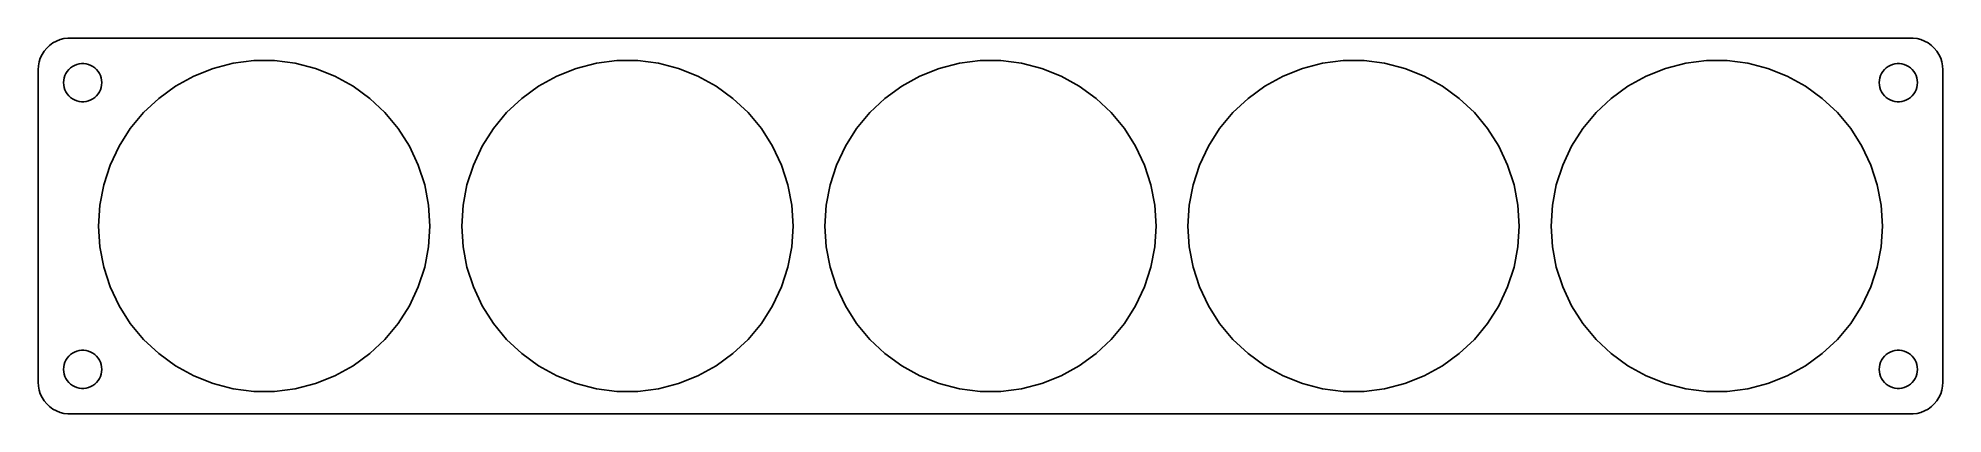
# Model space of a CAD drawing. Header units: metres. Extents: x -150 to 150, y -29 to 29.
import ezdxf

# ---------------------------------------------------------------- set-up
doc = ezdxf.new("R2010")
doc.units = ezdxf.units.M

msp = doc.modelspace()

# ---------------------------------------------------------------- linework, layer by layer
for p, q in [((-148.545, 27.4389), (-148.882, 26.9088)), ((-148.145, 27.9227), (-148.545, 27.4389)), ((-147.687, 28.3526), (-148.145, 27.9227)), ((-147.179, 28.7216), (-147.687, 28.3526)), ((-146.629, 29.0241), (-147.179, 28.7216)), ((-146.045, 29.2553), (-146.629, 29.0241)), ((-145.437, 29.4114), (-146.045, 29.2553)), ((-144.814, 29.4901), (-145.437, 29.4114)), ((144.814, 29.4901), (-144.814, 29.4901)), ((145.437, 29.4114), (144.814, 29.4901)), ((146.045, 29.2553), (145.437, 29.4114)), ((146.629, 29.0241), (146.045, 29.2553)), ((147.179, 28.7216), (146.629, 29.0241)), ((147.687, 28.3526), (147.179, 28.7216)), ((148.145, 27.9227), (147.687, 28.3526)), ((148.545, 27.4389), (148.145, 27.9227)), ((148.882, 26.9088), (148.545, 27.4389)), ((-149.461, 25.1267), (-149.5, 24.5)), ((-149.5, 24.5), (-149.5, -24.5)), ((-149.343, 25.7434), (-149.461, 25.1267)), ((-149.149, 26.3406), (-149.343, 25.7434)), ((-148.882, 26.9088), (-149.149, 26.3406)), ((-145.289, 23.6044), (-145.129, 23.9453)), ((-145.129, 23.9453), (-144.927, 24.2634)), ((-144.927, 24.2634), (-144.687, 24.5536)), ((-144.687, 24.5536), (-144.412, 24.8115)), ((-144.412, 24.8115), (-144.107, 25.033)), ((-144.107, 25.033), (-143.777, 25.2145)), ((-143.777, 25.2145), (-143.427, 25.3532)), ((-143.427, 25.3532), (-143.062, 25.4469)), ((-143.062, 25.4469), (-142.688, 25.4941)), ((-142.688, 25.4941), (-142.312, 25.4941)), ((-142.312, 25.4941), (-141.938, 25.4469)), ((-141.938, 25.4469), (-141.573, 25.3532)), ((-141.573, 25.3532), (-141.223, 25.2145)), ((-141.223, 25.2145), (-140.893, 25.033)), ((-140.893, 25.033), (-140.588, 24.8115)), ((-140.588, 24.8115), (-140.313, 24.5536)), ((-140.313, 24.5536), (-140.073, 24.2634)), ((-140.073, 24.2634), (-139.871, 23.9453)), ((-139.871, 23.9453), (-139.711, 23.6044)), ((-125.07, 23.5255), (-122.034, 24.7275)), ((-122.034, 24.7275), (-118.872, 25.5395)), ((-118.872, 25.5395), (-115.633, 25.9487)), ((-115.633, 25.9487), (-112.367, 25.9487)), ((-112.367, 25.9487), (-109.128, 25.5395)), ((-109.128, 25.5395), (-105.966, 24.7275)), ((-105.966, 24.7275), (-102.93, 23.5255)), ((-68.0703, 23.5255), (-65.0344, 24.7275)), ((-65.0344, 24.7275), (-61.8719, 25.5395)), ((-61.8719, 25.5395), (-58.6326, 25.9487)), ((-58.6326, 25.9487), (-55.3674, 25.9487)), ((-55.3674, 25.9487), (-52.1281, 25.5395)), ((-52.1281, 25.5395), (-48.9655, 24.7275)), ((-48.9655, 24.7275), (-45.9297, 23.5255)), ((-11.0703, 23.5255), (-8.03444, 24.7275)), ((-8.03444, 24.7275), (-4.8719, 25.5395)), ((-4.8719, 25.5395), (-1.63255, 25.9487)), ((-1.63255, 25.9487), (1.63255, 25.9487)), ((1.63255, 25.9487), (4.8719, 25.5395)), ((4.8719, 25.5395), (8.03444, 24.7275)), ((8.03444, 24.7275), (11.0703, 23.5255)), ((45.9297, 23.5255), (48.9655, 24.7275)), ((48.9655, 24.7275), (52.1281, 25.5395)), ((52.1281, 25.5395), (55.3674, 25.9487)), ((55.3674, 25.9487), (58.6326, 25.9487)), ((58.6326, 25.9487), (61.8719, 25.5395)), ((61.8719, 25.5395), (65.0344, 24.7275)), ((65.0344, 24.7275), (68.0703, 23.5255)), ((102.93, 23.5255), (105.966, 24.7275)), ((105.966, 24.7275), (109.128, 25.5395)), ((109.128, 25.5395), (112.367, 25.9487)), ((112.367, 25.9487), (115.633, 25.9487)), ((115.633, 25.9487), (118.872, 25.5395)), ((118.872, 25.5395), (122.034, 24.7275)), ((122.034, 24.7275), (125.07, 23.5255)), ((139.711, 23.6044), (139.871, 23.9453)), ((139.871, 23.9453), (140.073, 24.2634)), ((140.073, 24.2634), (140.313, 24.5536)), ((140.313, 24.5536), (140.588, 24.8115)), ((140.588, 24.8115), (140.893, 25.033)), ((140.893, 25.033), (141.223, 25.2145)), ((141.223, 25.2145), (141.573, 25.3532)), ((141.573, 25.3532), (141.938, 25.4469)), ((141.938, 25.4469), (142.312, 25.4941)), ((142.312, 25.4941), (142.688, 25.4941)), ((142.688, 25.4941), (143.062, 25.4469)), ((143.062, 25.4469), (143.427, 25.3532)), ((143.427, 25.3532), (143.777, 25.2145)), ((143.777, 25.2145), (144.107, 25.033)), ((144.107, 25.033), (144.412, 24.8115)), ((144.412, 24.8115), (144.687, 24.5536)), ((144.687, 24.5536), (144.927, 24.2634)), ((144.927, 24.2634), (145.129, 23.9453)), ((145.129, 23.9453), (145.289, 23.6044)), ((149.149, 26.3406), (148.882, 26.9088)), ((149.343, 25.7434), (149.149, 26.3406)), ((149.461, 25.1267), (149.343, 25.7434)), ((149.5, 24.5), (149.461, 25.1267)), ((149.5, -24.5), (149.5, 24.5)), ((-145.5, 22.5), (-145.476, 22.876)), ((-145.476, 22.124), (-145.5, 22.5)), ((-145.476, 22.876), (-145.406, 23.2461)), ((-145.406, 21.7539), (-145.476, 22.124)), ((-145.406, 23.2461), (-145.289, 23.6044)), ((-145.289, 21.3956), (-145.406, 21.7539)), ((-145.129, 21.0547), (-145.289, 21.3956)), ((-144.927, 20.7366), (-145.129, 21.0547)), ((-139.871, 21.0547), (-140.073, 20.7366)), ((-139.711, 21.3956), (-139.871, 21.0547)), ((-139.711, 23.6044), (-139.594, 23.2461)), ((-139.594, 21.7539), (-139.711, 21.3956)), ((-139.594, 23.2461), (-139.524, 22.876)), ((-139.524, 22.124), (-139.594, 21.7539)), ((-139.524, 22.876), (-139.5, 22.5)), ((-139.5, 22.5), (-139.524, 22.124)), ((-130.573, 20.0333), (-127.931, 21.9525)), ((-127.931, 21.9525), (-125.07, 23.5255)), ((-102.93, 23.5255), (-100.068, 21.9525)), ((-100.068, 21.9525), (-97.427, 20.0333)), ((-73.573, 20.0333), (-70.9315, 21.9525)), ((-70.9315, 21.9525), (-68.0703, 23.5255)), ((-45.9297, 23.5255), (-43.0685, 21.9525)), ((-43.0685, 21.9525), (-40.427, 20.0333)), ((-16.573, 20.0333), (-13.9315, 21.9525)), ((-13.9315, 21.9525), (-11.0703, 23.5255)), ((11.0703, 23.5255), (13.9315, 21.9525)), ((13.9315, 21.9525), (16.573, 20.0333)), ((40.427, 20.0333), (43.0685, 21.9525)), ((43.0685, 21.9525), (45.9297, 23.5255)), ((68.0703, 23.5255), (70.9315, 21.9525)), ((70.9315, 21.9525), (73.573, 20.0333)), ((97.427, 20.0333), (100.068, 21.9525)), ((100.068, 21.9525), (102.93, 23.5255)), ((125.07, 23.5255), (127.931, 21.9525)), ((127.931, 21.9525), (130.573, 20.0333)), ((139.5, 22.5), (139.524, 22.876)), ((139.524, 22.124), (139.5, 22.5)), ((139.524, 22.876), (139.594, 23.2461)), ((139.594, 21.7539), (139.524, 22.124)), ((139.594, 23.2461), (139.711, 23.6044)), ((139.711, 21.3956), (139.594, 21.7539)), ((139.871, 21.0547), (139.711, 21.3956)), ((140.073, 20.7366), (139.871, 21.0547)), ((145.129, 21.0547), (144.927, 20.7366)), ((145.289, 21.3956), (145.129, 21.0547)), ((145.289, 23.6044), (145.406, 23.2461)), ((145.406, 21.7539), (145.289, 21.3956)), ((145.406, 23.2461), (145.476, 22.876)), ((145.476, 22.124), (145.406, 21.7539)), ((145.476, 22.876), (145.5, 22.5)), ((145.5, 22.5), (145.476, 22.124)), ((-144.687, 20.4464), (-144.927, 20.7366)), ((-144.412, 20.1884), (-144.687, 20.4464)), ((-144.107, 19.967), (-144.412, 20.1884)), ((-143.777, 19.7855), (-144.107, 19.967)), ((-143.427, 19.6468), (-143.777, 19.7855)), ((-143.062, 19.5531), (-143.427, 19.6468)), ((-142.688, 19.5059), (-143.062, 19.5531)), ((-142.312, 19.5059), (-142.688, 19.5059)), ((-141.938, 19.5531), (-142.312, 19.5059)), ((-141.573, 19.6468), (-141.938, 19.5531)), ((-141.223, 19.7855), (-141.573, 19.6468)), ((-140.893, 19.967), (-141.223, 19.7855)), ((-140.588, 20.1884), (-140.893, 19.967)), ((-140.313, 20.4464), (-140.588, 20.1884)), ((-140.073, 20.7366), (-140.313, 20.4464)), ((-132.953, 17.7982), (-130.573, 20.0333)), ((-97.427, 20.0333), (-95.0468, 17.7982)), ((-75.9532, 17.7982), (-73.573, 20.0333)), ((-40.427, 20.0333), (-38.0468, 17.7982)), ((-18.9532, 17.7982), (-16.573, 20.0333)), ((16.573, 20.0333), (18.9532, 17.7982)), ((38.0468, 17.7982), (40.427, 20.0333)), ((73.573, 20.0333), (75.9532, 17.7982)), ((95.0468, 17.7982), (97.427, 20.0333)), ((130.573, 20.0333), (132.953, 17.7982)), ((140.313, 20.4464), (140.073, 20.7366)), ((140.588, 20.1884), (140.313, 20.4464)), ((140.893, 19.967), (140.588, 20.1884)), ((141.223, 19.7855), (140.893, 19.967)), ((141.573, 19.6468), (141.223, 19.7855)), ((141.938, 19.5531), (141.573, 19.6468)), ((142.312, 19.5059), (141.938, 19.5531)), ((142.688, 19.5059), (142.312, 19.5059)), ((143.062, 19.5531), (142.688, 19.5059)), ((143.427, 19.6468), (143.062, 19.5531)), ((143.777, 19.7855), (143.427, 19.6468)), ((144.107, 19.967), (143.777, 19.7855)), ((144.412, 20.1884), (144.107, 19.967)), ((144.687, 20.4464), (144.412, 20.1884)), ((144.927, 20.7366), (144.687, 20.4464)), ((-136.784, 12.5256), (-135.034, 15.2824)), ((-135.034, 15.2824), (-132.953, 17.7982)), ((-95.0468, 17.7982), (-92.9656, 15.2824)), ((-92.9656, 15.2824), (-91.216, 12.5256)), ((-79.784, 12.5256), (-78.0344, 15.2824)), ((-78.0344, 15.2824), (-75.9532, 17.7982)), ((-38.0468, 17.7982), (-35.9655, 15.2824)), ((-35.9655, 15.2824), (-34.216, 12.5256)), ((-22.784, 12.5256), (-21.0344, 15.2824)), ((-21.0344, 15.2824), (-18.9532, 17.7982)), ((18.9532, 17.7982), (21.0344, 15.2824)), ((21.0344, 15.2824), (22.784, 12.5256)), ((34.216, 12.5256), (35.9655, 15.2824)), ((35.9655, 15.2824), (38.0468, 17.7982)), ((75.9532, 17.7982), (78.0344, 15.2824)), ((78.0344, 15.2824), (79.784, 12.5256)), ((91.216, 12.5256), (92.9656, 15.2824)), ((92.9656, 15.2824), (95.0468, 17.7982)), ((132.953, 17.7982), (135.034, 15.2824)), ((135.034, 15.2824), (136.784, 12.5256)), ((-138.174, 9.57123), (-136.784, 12.5256)), ((-91.216, 12.5256), (-89.8258, 9.57123)), ((-81.1742, 9.57123), (-79.784, 12.5256)), ((-34.216, 12.5256), (-32.8258, 9.57123)), ((-24.1742, 9.57123), (-22.784, 12.5256)), ((22.784, 12.5256), (24.1742, 9.57123)), ((32.8258, 9.57123), (34.216, 12.5256)), ((79.784, 12.5256), (81.1742, 9.57123)), ((89.8258, 9.57123), (91.216, 12.5256)), ((136.784, 12.5256), (138.174, 9.57123)), ((-139.183, 6.46593), (-138.174, 9.57123)), ((-89.8258, 9.57123), (-88.8168, 6.46593)), ((-82.1832, 6.46593), (-81.1742, 9.57123)), ((-32.8258, 9.57123), (-31.8168, 6.46593)), ((-25.1832, 6.46593), (-24.1742, 9.57123)), ((24.1742, 9.57123), (25.1832, 6.46593)), ((31.8168, 6.46593), (32.8258, 9.57123)), ((81.1742, 9.57123), (82.1832, 6.46593)), ((88.8168, 6.46593), (89.8258, 9.57123)), ((138.174, 9.57123), (139.183, 6.46593)), ((-139.795, 3.25865), (-139.183, 6.46593)), ((-88.8168, 6.46593), (-88.205, 3.25865)), ((-82.795, 3.25865), (-82.1832, 6.46593)), ((-31.8168, 6.46593), (-31.205, 3.25865)), ((-25.795, 3.25865), (-25.1832, 6.46593)), ((25.1832, 6.46593), (25.795, 3.25865)), ((31.205, 3.25865), (31.8168, 6.46593)), ((82.1832, 6.46593), (82.795, 3.25865)), ((88.205, 3.25865), (88.8168, 6.46593)), ((139.183, 6.46593), (139.795, 3.25865)), ((-140, 0), (-139.795, 3.25865)), ((-88.205, 3.25865), (-88, 0)), ((-83, 0), (-82.795, 3.25865)), ((-31.205, 3.25865), (-31, 0)), ((-26, 0), (-25.795, 3.25865)), ((25.795, 3.25865), (26, 0)), ((31, 0), (31.205, 3.25865)), ((82.795, 3.25865), (83, 0)), ((88, 0), (88.205, 3.25865)), ((139.795, 3.25865), (140, 0)), ((-139.795, -3.25865), (-140, 0)), ((-88, 0), (-88.205, -3.25865)), ((-82.795, -3.25865), (-83, 0)), ((-31, 0), (-31.205, -3.25865)), ((-25.795, -3.25865), (-26, 0)), ((26, 0), (25.795, -3.25865)), ((31.205, -3.25865), (31, 0)), ((83, 0), (82.795, -3.25865)), ((88.205, -3.25865), (88, 0)), ((140, 0), (139.795, -3.25865)), ((-139.183, -6.46593), (-139.795, -3.25865)), ((-88.205, -3.25865), (-88.8168, -6.46593)), ((-82.1832, -6.46593), (-82.795, -3.25865)), ((-31.205, -3.25865), (-31.8168, -6.46593)), ((-25.1832, -6.46593), (-25.795, -3.25865)), ((25.795, -3.25865), (25.1832, -6.46593)), ((31.8168, -6.46593), (31.205, -3.25865)), ((82.795, -3.25865), (82.1832, -6.46593)), ((88.8168, -6.46593), (88.205, -3.25865)), ((139.795, -3.25865), (139.183, -6.46593)), ((-138.174, -9.57123), (-139.183, -6.46593)), ((-88.8168, -6.46593), (-89.8258, -9.57123)), ((-81.1742, -9.57123), (-82.1832, -6.46593)), ((-31.8168, -6.46593), (-32.8258, -9.57123)), ((-24.1742, -9.57123), (-25.1832, -6.46593)), ((25.1832, -6.46593), (24.1742, -9.57123)), ((32.8258, -9.57123), (31.8168, -6.46593)), ((82.1832, -6.46593), (81.1742, -9.57123)), ((89.8258, -9.57123), (88.8168, -6.46593)), ((139.183, -6.46593), (138.174, -9.57123)), ((-136.784, -12.5256), (-138.174, -9.57123)), ((-89.8258, -9.57123), (-91.216, -12.5256)), ((-79.784, -12.5256), (-81.1742, -9.57123)), ((-32.8258, -9.57123), (-34.216, -12.5256)), ((-22.784, -12.5256), (-24.1742, -9.57123)), ((24.1742, -9.57123), (22.784, -12.5256)), ((34.216, -12.5256), (32.8258, -9.57123)), ((81.1742, -9.57123), (79.784, -12.5256)), ((91.216, -12.5256), (89.8258, -9.57123)), ((138.174, -9.57123), (136.784, -12.5256)), ((-135.034, -15.2824), (-136.784, -12.5256)), ((-91.216, -12.5256), (-92.9656, -15.2824)), ((-78.0344, -15.2824), (-79.784, -12.5256)), ((-34.216, -12.5256), (-35.9655, -15.2824)), ((-21.0344, -15.2824), (-22.784, -12.5256)), ((22.784, -12.5256), (21.0344, -15.2824)), ((35.9655, -15.2824), (34.216, -12.5256)), ((79.784, -12.5256), (78.0344, -15.2824)), ((92.9656, -15.2824), (91.216, -12.5256)), ((136.784, -12.5256), (135.034, -15.2824)), ((-132.953, -17.7982), (-135.034, -15.2824)), ((-130.573, -20.0333), (-132.953, -17.7982)), ((-95.0468, -17.7982), (-97.427, -20.0333)), ((-92.9656, -15.2824), (-95.0468, -17.7982)), ((-75.9532, -17.7982), (-78.0344, -15.2824)), ((-73.573, -20.0333), (-75.9532, -17.7982)), ((-38.0468, -17.7982), (-40.427, -20.0333)), ((-35.9655, -15.2824), (-38.0468, -17.7982)), ((-18.9532, -17.7982), (-21.0344, -15.2824)), ((-16.573, -20.0333), (-18.9532, -17.7982)), ((18.9532, -17.7982), (16.573, -20.0333)), ((21.0344, -15.2824), (18.9532, -17.7982)), ((38.0468, -17.7982), (35.9655, -15.2824)), ((40.427, -20.0333), (38.0468, -17.7982)), ((75.9532, -17.7982), (73.573, -20.0333)), ((78.0344, -15.2824), (75.9532, -17.7982)), ((95.0468, -17.7982), (92.9656, -15.2824)), ((97.427, -20.0333), (95.0468, -17.7982)), ((132.953, -17.7982), (130.573, -20.0333)), ((135.034, -15.2824), (132.953, -17.7982)), ((-145.129, -21.0547), (-144.927, -20.7366)), ((-144.927, -20.7366), (-144.687, -20.4464)), ((-144.687, -20.4464), (-144.412, -20.1884)), ((-144.412, -20.1884), (-144.107, -19.967)), ((-144.107, -19.967), (-143.777, -19.7855)), ((-143.777, -19.7855), (-143.427, -19.6468)), ((-143.427, -19.6468), (-143.062, -19.5531)), ((-143.062, -19.5531), (-142.688, -19.5059)), ((-142.688, -19.5059), (-142.312, -19.5059)), ((-142.312, -19.5059), (-141.938, -19.5531)), ((-141.938, -19.5531), (-141.573, -19.6468)), ((-141.573, -19.6468), (-141.223, -19.7855)), ((-141.223, -19.7855), (-140.893, -19.967)), ((-140.893, -19.967), (-140.588, -20.1884)), ((-140.588, -20.1884), (-140.313, -20.4464)), ((-140.313, -20.4464), (-140.073, -20.7366)), ((-140.073, -20.7366), (-139.871, -21.0547)), ((-127.931, -21.9525), (-130.573, -20.0333)), ((-97.427, -20.0333), (-100.068, -21.9525)), ((-70.9315, -21.9525), (-73.573, -20.0333)), ((-40.427, -20.0333), (-43.0685, -21.9525)), ((-13.9315, -21.9525), (-16.573, -20.0333)), ((16.573, -20.0333), (13.9315, -21.9525)), ((43.0685, -21.9525), (40.427, -20.0333)), ((73.573, -20.0333), (70.9315, -21.9525)), ((100.068, -21.9525), (97.427, -20.0333)), ((130.573, -20.0333), (127.931, -21.9525)), ((139.871, -21.0547), (140.073, -20.7366)), ((140.073, -20.7366), (140.313, -20.4464)), ((140.313, -20.4464), (140.588, -20.1884)), ((140.588, -20.1884), (140.893, -19.967)), ((140.893, -19.967), (141.223, -19.7855)), ((141.223, -19.7855), (141.573, -19.6468)), ((141.573, -19.6468), (141.938, -19.5531)), ((141.938, -19.5531), (142.312, -19.5059)), ((142.312, -19.5059), (142.688, -19.5059)), ((142.688, -19.5059), (143.062, -19.5531)), ((143.062, -19.5531), (143.427, -19.6468)), ((143.427, -19.6468), (143.777, -19.7855)), ((143.777, -19.7855), (144.107, -19.967)), ((144.107, -19.967), (144.412, -20.1884)), ((144.412, -20.1884), (144.687, -20.4464)), ((144.687, -20.4464), (144.927, -20.7366)), ((144.927, -20.7366), (145.129, -21.0547)), ((-145.5, -22.5), (-145.476, -22.124)), ((-145.476, -22.876), (-145.5, -22.5)), ((-145.476, -22.124), (-145.406, -21.7539)), ((-145.406, -23.2461), (-145.476, -22.876)), ((-145.406, -21.7539), (-145.289, -21.3956)), ((-145.289, -23.6044), (-145.406, -23.2461)), ((-145.289, -21.3956), (-145.129, -21.0547)), ((-145.129, -23.9453), (-145.289, -23.6044)), ((-139.871, -21.0547), (-139.711, -21.3956)), ((-139.711, -23.6044), (-139.871, -23.9453)), ((-139.711, -21.3956), (-139.594, -21.7539)), ((-139.594, -23.2461), (-139.711, -23.6044)), ((-139.594, -21.7539), (-139.524, -22.124)), ((-139.524, -22.876), (-139.594, -23.2461)), ((-139.524, -22.124), (-139.5, -22.5)), ((-139.5, -22.5), (-139.524, -22.876)), ((-125.07, -23.5255), (-127.931, -21.9525)), ((-122.034, -24.7275), (-125.07, -23.5255)), ((-102.93, -23.5255), (-105.966, -24.7275)), ((-100.068, -21.9525), (-102.93, -23.5255)), ((-68.0703, -23.5255), (-70.9315, -21.9525)), ((-65.0344, -24.7275), (-68.0703, -23.5255)), ((-45.9297, -23.5255), (-48.9655, -24.7275)), ((-43.0685, -21.9525), (-45.9297, -23.5255)), ((-11.0703, -23.5255), (-13.9315, -21.9525)), ((-8.03444, -24.7275), (-11.0703, -23.5255)), ((11.0703, -23.5255), (8.03444, -24.7275)), ((13.9315, -21.9525), (11.0703, -23.5255)), ((45.9297, -23.5255), (43.0685, -21.9525)), ((48.9655, -24.7275), (45.9297, -23.5255)), ((68.0703, -23.5255), (65.0344, -24.7275)), ((70.9315, -21.9525), (68.0703, -23.5255)), ((102.93, -23.5255), (100.068, -21.9525)), ((105.966, -24.7275), (102.93, -23.5255)), ((125.07, -23.5255), (122.034, -24.7275)), ((127.931, -21.9525), (125.07, -23.5255)), ((139.5, -22.5), (139.524, -22.124)), ((139.524, -22.876), (139.5, -22.5)), ((139.524, -22.124), (139.594, -21.7539)), ((139.594, -23.2461), (139.524, -22.876)), ((139.594, -21.7539), (139.711, -21.3956)), ((139.711, -23.6044), (139.594, -23.2461)), ((139.711, -21.3956), (139.871, -21.0547)), ((139.871, -23.9453), (139.711, -23.6044)), ((145.129, -21.0547), (145.289, -21.3956)), ((145.289, -23.6044), (145.129, -23.9453)), ((145.289, -21.3956), (145.406, -21.7539)), ((145.406, -23.2461), (145.289, -23.6044)), ((145.406, -21.7539), (145.476, -22.124)), ((145.476, -22.876), (145.406, -23.2461)), ((145.476, -22.124), (145.5, -22.5)), ((145.5, -22.5), (145.476, -22.876)), ((-149.5, -24.5), (-149.461, -25.1267)), ((-149.461, -25.1267), (-149.343, -25.7434)), ((-149.343, -25.7434), (-149.149, -26.3406)), ((-149.149, -26.3406), (-148.882, -26.9088)), ((-148.882, -26.9088), (-148.545, -27.4389)), ((-144.927, -24.2634), (-145.129, -23.9453)), ((-144.687, -24.5536), (-144.927, -24.2634)), ((-144.412, -24.8115), (-144.687, -24.5536)), ((-144.107, -25.033), (-144.412, -24.8115)), ((-143.777, -25.2145), (-144.107, -25.033)), ((-143.427, -25.3532), (-143.777, -25.2145)), ((-143.062, -25.4469), (-143.427, -25.3532)), ((-142.688, -25.4941), (-143.062, -25.4469)), ((-142.312, -25.4941), (-142.688, -25.4941)), ((-141.938, -25.4469), (-142.312, -25.4941)), ((-141.573, -25.3532), (-141.938, -25.4469)), ((-141.223, -25.2145), (-141.573, -25.3532)), ((-140.893, -25.033), (-141.223, -25.2145)), ((-140.588, -24.8115), (-140.893, -25.033)), ((-140.313, -24.5536), (-140.588, -24.8115)), ((-140.073, -24.2634), (-140.313, -24.5536)), ((-139.871, -23.9453), (-140.073, -24.2634)), ((-118.872, -25.5395), (-122.034, -24.7275)), ((-115.633, -25.9487), (-118.872, -25.5395)), ((-112.367, -25.9487), (-115.633, -25.9487)), ((-109.128, -25.5395), (-112.367, -25.9487)), ((-105.966, -24.7275), (-109.128, -25.5395)), ((-61.8719, -25.5395), (-65.0344, -24.7275)), ((-58.6326, -25.9487), (-61.8719, -25.5395)), ((-55.3674, -25.9487), (-58.6326, -25.9487)), ((-52.1281, -25.5395), (-55.3674, -25.9487)), ((-48.9655, -24.7275), (-52.1281, -25.5395)), ((-4.8719, -25.5395), (-8.03444, -24.7275)), ((-1.63255, -25.9487), (-4.8719, -25.5395)), ((1.63255, -25.9487), (-1.63255, -25.9487)), ((4.8719, -25.5395), (1.63255, -25.9487)), ((8.03444, -24.7275), (4.8719, -25.5395)), ((52.1281, -25.5395), (48.9655, -24.7275)), ((55.3674, -25.9487), (52.1281, -25.5395)), ((58.6326, -25.9487), (55.3674, -25.9487)), ((61.8719, -25.5395), (58.6326, -25.9487)), ((65.0344, -24.7275), (61.8719, -25.5395)), ((109.128, -25.5395), (105.966, -24.7275)), ((112.367, -25.9487), (109.128, -25.5395)), ((115.633, -25.9487), (112.367, -25.9487)), ((118.872, -25.5395), (115.633, -25.9487)), ((122.034, -24.7275), (118.872, -25.5395)), ((140.073, -24.2634), (139.871, -23.9453)), ((140.313, -24.5536), (140.073, -24.2634)), ((140.588, -24.8115), (140.313, -24.5536)), ((140.893, -25.033), (140.588, -24.8115)), ((141.223, -25.2145), (140.893, -25.033)), ((141.573, -25.3532), (141.223, -25.2145)), ((141.938, -25.4469), (141.573, -25.3532)), ((142.312, -25.4941), (141.938, -25.4469)), ((142.688, -25.4941), (142.312, -25.4941)), ((143.062, -25.4469), (142.688, -25.4941)), ((143.427, -25.3532), (143.062, -25.4469)), ((143.777, -25.2145), (143.427, -25.3532)), ((144.107, -25.033), (143.777, -25.2145)), ((144.412, -24.8115), (144.107, -25.033)), ((144.687, -24.5536), (144.412, -24.8115)), ((144.927, -24.2634), (144.687, -24.5536)), ((145.129, -23.9453), (144.927, -24.2634)), ((148.545, -27.4389), (148.882, -26.9088)), ((148.882, -26.9088), (149.149, -26.3406)), ((149.149, -26.3406), (149.343, -25.7434)), ((149.343, -25.7434), (149.461, -25.1267)), ((149.461, -25.1267), (149.5, -24.5)), ((-148.545, -27.4389), (-148.145, -27.9227)), ((-148.145, -27.9227), (-147.687, -28.3526)), ((-147.687, -28.3526), (-147.179, -28.7216)), ((-147.179, -28.7216), (-146.629, -29.0241)), ((-146.629, -29.0241), (-146.045, -29.2553)), ((-146.045, -29.2553), (-145.437, -29.4114)), ((-145.437, -29.4114), (-144.814, -29.4901)), ((-144.814, -29.4901), (144.814, -29.4901)), ((144.814, -29.4901), (145.437, -29.4114)), ((145.437, -29.4114), (146.045, -29.2553)), ((146.045, -29.2553), (146.629, -29.0241)), ((146.629, -29.0241), (147.179, -28.7216)), ((147.179, -28.7216), (147.687, -28.3526)), ((147.687, -28.3526), (148.145, -27.9227)), ((148.145, -27.9227), (148.545, -27.4389))]:
    msp.add_line(p, q)

doc.saveas('drawing.dxf')
